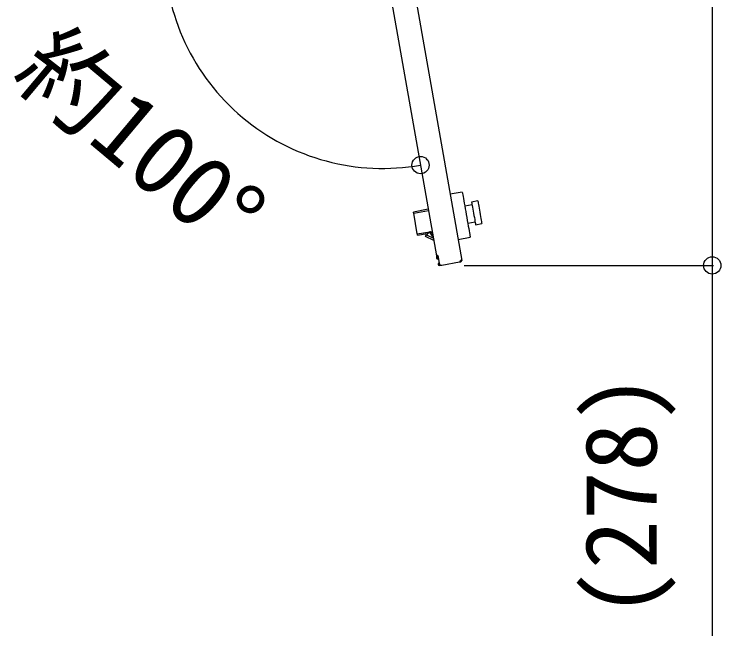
# Model space of a CAD drawing. Units: millimetres, scale not verified. Extents: x -4375 to 4375, y -6498 to 6471.
# Drawn here: x -1054 to -441, y -1812 to -1272 of the extents above; entities that cross this region are included whole.
import ezdxf
from ezdxf.enums import TextEntityAlignment as Align

# ---------------------------------------------------------------- set-up
doc = ezdxf.new("R2010")
doc.units = ezdxf.units.MM
doc.header["$LTSCALE"] = 30
doc.layers.add('0-2_YKK_A1', color=4, linetype='Continuous')
doc.layers.add('0-3_YKK_D', color=6, linetype='Continuous')
doc.styles.add('ＭＳ ゴシック', font='')
doc.styles.get('ＭＳ ゴシック').set_extended_font_data('MS Gothic')

msp = doc.modelspace()

# ---------------------------------------------------------------- linework, layer by layer
at = {"layer": '0-2_YKK_A1'}
for p, q in [((-717.2, -1192.7), (-665.49, -1485.98)), ((-736.45, -1203.91), (-687.41, -1482.02)), ((-665.06, -1426.79), (-675.63, -1428.46)), ((-651.54, -1434.37), (-656.96, -1435.33)), ((-694.53, -1441.63), (-707.41, -1444.02)), ((-656.52, -1437.79), (-662.92, -1438.92)), ((-707.23, -1445.08), (-694.34, -1442.73)), ((-704.06, -1463.05), (-707.23, -1445.08)), ((-660.32, -1453.69), (-653.92, -1452.56)), ((-653.48, -1455.02), (-648.07, -1454.07)), ((-704.06, -1463.05), (-693.16, -1461.19)), ((-703.87, -1464.11), (-695.37, -1462.69)), ((-695.07, -1462.26), (-696.22, -1463.9)), ((-696.22, -1463.9), (-690.08, -1466.86)), ((-695.07, -1462.26), (-692.97, -1461.91)), ((-693.2, -1461.01), (-692.71, -1460.92)), ((-692.67, -1461.11), (-691.14, -1460.85)), ((-692.47, -1461.83), (-691.01, -1461.58)), ((-690.51, -1464.6), (-691.15, -1464.71)), ((-691.15, -1464.71), (-690.35, -1465.32)), ((-668.69, -1467.86), (-658.18, -1465.81)), ((-687.41, -1482.02), (-687.24, -1483.01)), ((-687.24, -1483.01), (-686.45, -1482.87)), ((-686.62, -1481.88), (-686.45, -1482.87)), ((-686.33, -1481.83), (-685.15, -1488.53)), ((-686.1, -1484.84), (-686.89, -1484.98)), ((-685.81, -1484.79), (-686.1, -1484.84)), ((-684.9, -1489.2), (-685.02, -1489.22)), ((-684.94, -1489.71), (-684.54, -1489.64)), ((-684.8, -1490.5), (-682.83, -1490.15)), ((-682.83, -1490.15), (-667.37, -1487.42)), ((-667.37, -1487.42), (-666.38, -1487.25)), ((-666.56, -1486.27), (-666.57, -1486.17)), ((-666.54, -1486.47), (-666.52, -1486.46))]:
    msp.add_line(p, q, dxfattribs=at)
for points in [[(-665.06, -1426.79), (-665.04, -1426.89), (-664.97, -1427.32), (-664.83, -1428.09), (-664.64, -1429.19), (-664.39, -1430.59), (-664.09, -1432.28), (-663.75, -1434.21), (-663.37, -1436.36), (-662.96, -1438.68), (-662.53, -1441.15), (-662.08, -1443.7), (-661.62, -1446.3)], [(-656.96, -1435.33), (-656.95, -1435.34), (-656.91, -1435.6), (-656.8, -1436.21), (-656.63, -1437.15), (-656.42, -1438.38), (-656.16, -1439.85), (-655.87, -1441.51), (-655.55, -1443.31), (-655.22, -1445.17)], [(-651.54, -1434.37), (-651.54, -1434.38), (-651.49, -1434.65), (-651.38, -1435.26), (-651.22, -1436.2), (-651, -1437.42), (-650.74, -1438.89), (-650.45, -1440.56), (-650.13, -1442.35), (-649.8, -1444.22)], [(-707.23, -1445.08), (-707.31, -1444.62), (-707.37, -1444.28), (-707.4, -1444.08), (-707.41, -1444.02)], [(-661.62, -1446.3), (-661.16, -1448.9), (-660.71, -1451.46), (-660.28, -1453.92), (-659.87, -1456.25), (-659.49, -1458.39), (-659.15, -1460.33), (-658.85, -1462.01), (-658.6, -1463.41), (-658.41, -1464.51), (-658.27, -1465.28), (-658.2, -1465.72), (-658.18, -1465.81)], [(-655.22, -1445.17), (-654.89, -1447.04), (-654.57, -1448.83), (-654.28, -1450.5), (-654.02, -1451.97), (-653.81, -1453.2), (-653.64, -1454.13), (-653.53, -1454.74), (-653.49, -1455.01), (-653.48, -1455.02)], [(-649.8, -1444.22), (-649.47, -1446.08), (-649.16, -1447.88), (-648.86, -1449.54), (-648.6, -1451.01), (-648.39, -1452.24), (-648.22, -1453.18), (-648.12, -1453.79), (-648.07, -1454.05), (-648.07, -1454.07)], [(-703.87, -1464.11), (-703.88, -1464.04), (-703.92, -1463.84), (-703.98, -1463.51), (-704.06, -1463.05)], [(-689.76, -1468.68), (-697.09, -1465.15), (-696.22, -1463.9)], [(-691.15, -1464.71), (-692.02, -1463.75), (-692.65, -1462.72), (-693, -1461.82), (-693.16, -1461.22), (-693.2, -1461.01)], [(-692.71, -1460.92), (-692.68, -1461.08), (-692.58, -1461.5), (-692.34, -1462.18), (-691.93, -1462.99), (-691.31, -1463.84), (-690.51, -1464.6)], [(-686.33, -1481.83), (-686.54, -1481.87), (-686.74, -1481.9), (-686.93, -1481.94), (-687.09, -1481.97), (-687.23, -1481.99), (-687.33, -1482.01), (-687.39, -1482.02), (-687.41, -1482.02)], [(-686.89, -1484.98), (-686.9, -1484.94), (-686.92, -1484.83), (-686.95, -1484.65), (-686.99, -1484.4), (-687.04, -1484.1), (-687.1, -1483.76), (-687.17, -1483.39), (-687.24, -1483.01)], [(-686.45, -1482.87), (-686.38, -1483.25), (-686.32, -1483.62), (-686.26, -1483.96), (-686.2, -1484.26), (-686.16, -1484.51), (-686.13, -1484.69), (-686.11, -1484.8), (-686.1, -1484.84)], [(-665.49, -1485.98), (-665.51, -1485.98), (-665.57, -1485.99), (-665.67, -1486.01), (-665.81, -1486.03), (-665.97, -1486.06), (-666.16, -1486.09), (-666.36, -1486.13), (-666.57, -1486.17)]]:
    msp.add_lwpolyline(points, dxfattribs=at)
for centre, radius, start, end in [((-684.98, -1489.46), 1.05, 100, 280), ((-684.98, -1489.46), 0.25, 100, 280), ((-683.18, -1488.18), 2, 190, 280), ((-667.54, -1486.44), 1, 280, 10), ((-666.57, -1486.17), 0.3, 280, 10), ((-666.57, -1486.17), 1.1, 280, 10)]:
    msp.add_arc(centre, radius, start, end, dxfattribs=at)
at = {"layer": '0-3_YKK_D'}
msp.add_line((-663.49, -1490.43), (-447.07, -1490.43), dxfattribs=at)
msp.add_lwpolyline([(-448.07, -1216.86), (-448.07, -1490.43), (-448.07, -1812.05)], dxfattribs=at)
for centre in [(-701.29, -1403.3), (-448.07, -1490.43)]:
    msp.add_circle(centre, 7.5, dxfattribs=at)
msp.add_arc((-734.17, -1216.86), 189.32, 180, 280, dxfattribs=at)

# ---------------------------------------------------------------- texts
at = {"layer": '0-3_YKK_D', "style": 'ＭＳ ゴシック'}
for s, rotation, p in [('約100°', 320, (-1069.33, -1341.3)), ('(278)', 90, (-477.73, -1796.4))]:
    msp.add_text(s, height=62.32, rotation=rotation, dxfattribs=at).set_placement(p, align=Align.BOTTOM_LEFT)

doc.saveas('drawing.dxf')
